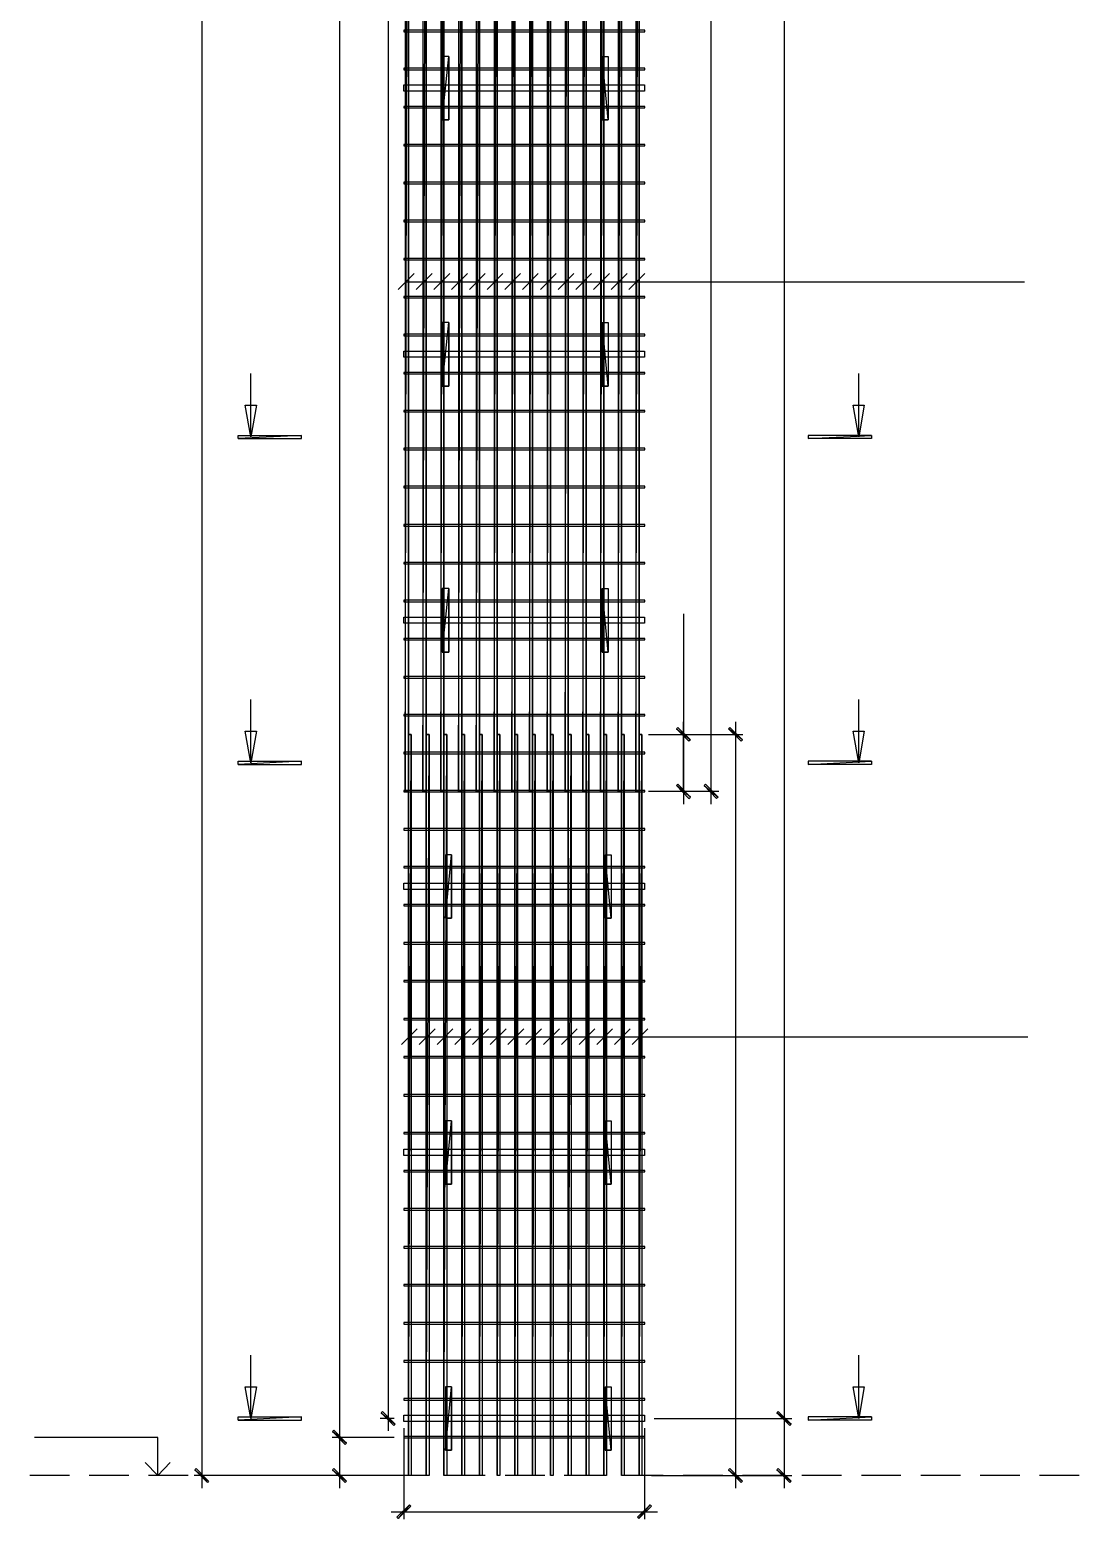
# Model space of a CAD drawing. Extents: x -1 to 315, y 0 to 224.
# Drawn here: x 98.1 to 141.9, y 40.4 to 102.6 of the extents above; entities that cross this region are included whole.
import ezdxf

# ---------------------------------------------------------------- set-up
doc = ezdxf.new("R2010")
doc.units = 0
doc.header["$MEASUREMENT"] = 0
doc.layers.add('UNDERLAY', color=8, linetype='Continuous')

msp = doc.modelspace()

# ---------------------------------------------------------------- linework, layer by layer
at = {"layer": 'UNDERLAY'}
for p, q in [((105.234, 206.563), (105.234, 41.723)), ((110.992, 201.545), (110.992, 43.313)), ((113.019, 200.75), (113.019, 44.108)), ((129.562, 200.75), (129.562, 44.108)), ((126.504, 133.277), (126.504, 70.296)), ((113.736, 70.833), (113.87, 132.74)), ((113.736, 70.833), (113.87, 132.74)), ((113.736, 132.74), (113.736, 70.833)), ((113.736, 132.74), (113.736, 70.833)), ((113.87, 132.74), (113.87, 70.833)), ((113.87, 70.833), (113.87, 132.74)), ((114.475, 70.833), (114.609, 132.74)), ((114.475, 70.833), (114.609, 132.74)), ((114.475, 132.74), (114.475, 70.833)), ((114.475, 132.74), (114.475, 70.833)), ((114.609, 132.74), (114.609, 70.833)), ((114.609, 70.833), (114.609, 132.74)), ((115.225, 70.833), (115.348, 132.74)), ((115.225, 70.833), (115.348, 132.74)), ((115.225, 132.74), (115.225, 70.833)), ((115.225, 132.74), (115.225, 70.833)), ((115.348, 132.74), (115.348, 70.833)), ((115.348, 70.833), (115.348, 132.74)), ((115.964, 70.833), (116.099, 132.74)), ((115.964, 70.833), (116.099, 132.74)), ((115.964, 132.74), (115.964, 70.833)), ((115.964, 132.74), (115.964, 70.833)), ((116.099, 132.74), (116.099, 70.833)), ((116.099, 70.833), (116.099, 132.74)), ((116.704, 70.833), (116.838, 132.74)), ((116.704, 70.833), (116.838, 132.74)), ((116.704, 132.74), (116.704, 70.833)), ((116.704, 132.74), (116.704, 70.833)), ((116.838, 132.74), (116.838, 70.833)), ((116.838, 70.833), (116.838, 132.74)), ((117.443, 70.833), (117.577, 132.74)), ((117.443, 70.833), (117.577, 132.74)), ((117.443, 132.74), (117.443, 70.833)), ((117.443, 132.74), (117.443, 70.833)), ((117.577, 132.74), (117.577, 70.833)), ((117.577, 70.833), (117.577, 132.74)), ((118.182, 70.833), (118.317, 132.74)), ((118.182, 70.833), (118.317, 132.74)), ((118.182, 132.74), (118.182, 70.833)), ((118.182, 132.74), (118.182, 70.833)), ((118.317, 132.74), (118.317, 70.833)), ((118.317, 70.833), (118.317, 132.74)), ((118.921, 70.833), (119.056, 132.74)), ((118.921, 70.833), (119.056, 132.74)), ((118.921, 132.74), (118.921, 70.833)), ((118.921, 132.74), (118.921, 70.833)), ((119.056, 132.74), (119.056, 70.833)), ((119.056, 70.833), (119.056, 132.74)), ((119.661, 70.833), (119.795, 132.74)), ((119.661, 70.833), (119.795, 132.74)), ((119.661, 132.74), (119.661, 70.833)), ((119.661, 132.74), (119.661, 70.833)), ((119.795, 132.74), (119.795, 70.833)), ((119.795, 70.833), (119.795, 132.74)), ((120.411, 70.833), (120.534, 132.74)), ((120.411, 70.833), (120.534, 132.74)), ((120.411, 132.74), (120.411, 70.833)), ((120.411, 132.74), (120.411, 70.833)), ((120.534, 132.74), (120.534, 70.833)), ((120.534, 70.833), (120.534, 132.74)), ((121.151, 70.833), (121.285, 132.74)), ((121.151, 70.833), (121.285, 132.74)), ((121.151, 132.74), (121.151, 70.833)), ((121.151, 132.74), (121.151, 70.833)), ((121.285, 132.74), (121.285, 70.833)), ((121.285, 70.833), (121.285, 132.74)), ((121.89, 70.833), (122.024, 132.74)), ((121.89, 70.833), (122.024, 132.74)), ((121.89, 132.74), (121.89, 70.833)), ((121.89, 132.74), (121.89, 70.833)), ((122.024, 132.74), (122.024, 70.833)), ((122.024, 70.833), (122.024, 132.74)), ((122.629, 70.833), (122.763, 132.74)), ((122.629, 70.833), (122.763, 132.74)), ((122.629, 132.74), (122.629, 70.833)), ((122.629, 132.74), (122.629, 70.833)), ((122.763, 132.74), (122.763, 70.833)), ((122.763, 70.833), (122.763, 132.74)), ((123.368, 70.833), (123.503, 132.74)), ((123.368, 70.833), (123.503, 132.74)), ((123.368, 132.74), (123.368, 70.833)), ((123.368, 132.74), (123.368, 70.833)), ((123.503, 132.74), (123.503, 70.833)), ((123.503, 70.833), (123.503, 132.74)), ((113.68, 102.621), (113.68, 102.554)), ((123.738, 102.621), (113.68, 102.621)), ((113.68, 102.554), (123.738, 102.554)), ((123.738, 102.554), (123.738, 102.621)), ((115.55, 101.523), (115.281, 101.523)), ((115.281, 98.88), (115.55, 101.523)), ((115.281, 98.88), (115.55, 101.523)), ((115.55, 101.523), (115.281, 101.523)), ((115.281, 101.523), (115.281, 98.88)), ((115.55, 101.523), (115.281, 101.523)), ((115.281, 101.523), (115.281, 98.88)), ((115.55, 101.523), (115.55, 98.88)), ((115.55, 98.88), (115.55, 101.523)), ((121.957, 101.523), (122.215, 101.523)), ((122.215, 98.88), (121.957, 101.523)), ((121.957, 101.523), (121.957, 98.88)), ((122.215, 98.88), (121.957, 101.523)), ((121.957, 101.523), (122.215, 101.523)), ((121.957, 98.88), (121.957, 101.523)), ((121.957, 101.523), (122.215, 101.523)), ((122.215, 101.523), (122.215, 98.88)), ((122.215, 101.523), (122.215, 98.88)), ((113.68, 101.03), (113.68, 100.963)), ((123.738, 101.03), (113.68, 101.03)), ((113.68, 100.963), (123.738, 100.963)), ((123.738, 100.963), (123.738, 101.03)), ((113.68, 100.067), (113.68, 100.336)), ((113.68, 100.336), (123.727, 100.336)), ((123.727, 100.336), (123.727, 100.067)), ((123.727, 100.067), (113.68, 100.067)), ((113.68, 99.44), (113.68, 99.384)), ((123.738, 99.44), (113.68, 99.44)), ((113.68, 99.384), (123.738, 99.384)), ((123.738, 99.384), (123.738, 99.44)), ((115.55, 98.88), (115.281, 98.88)), ((115.281, 98.88), (115.55, 98.88)), ((121.957, 98.88), (122.215, 98.88)), ((122.215, 98.88), (121.957, 98.88)), ((113.68, 97.849), (113.68, 97.793)), ((123.738, 97.849), (113.68, 97.849)), ((113.68, 97.793), (123.738, 97.793)), ((123.738, 97.793), (123.738, 97.849)), ((113.68, 96.27), (113.68, 96.203)), ((123.738, 96.27), (113.68, 96.27)), ((113.68, 96.203), (123.738, 96.203)), ((123.738, 96.203), (123.738, 96.27)), ((113.68, 94.68), (113.68, 94.612)), ((123.738, 94.68), (113.68, 94.68)), ((113.68, 94.612), (123.738, 94.612)), ((123.738, 94.612), (123.738, 94.68)), ((113.68, 93.089), (113.68, 93.033)), ((123.738, 93.089), (113.68, 93.089)), ((113.68, 93.033), (123.738, 93.033)), ((123.738, 93.033), (123.738, 93.089)), ((114.105, 92.451), (113.444, 91.79)), ((113.78, 92.115), (125.283, 92.115)), ((114.856, 92.451), (114.195, 91.79)), ((114.52, 92.115), (124.959, 92.115)), ((115.595, 92.451), (114.934, 91.79)), ((115.259, 92.115), (124.959, 92.115)), ((116.334, 92.451), (115.673, 91.79)), ((115.998, 92.115), (124.959, 92.115)), ((117.074, 92.451), (116.412, 91.79)), ((116.737, 92.115), (124.959, 92.115)), ((117.813, 92.451), (117.152, 91.79)), ((117.488, 92.115), (124.959, 92.115)), ((118.552, 92.451), (117.891, 91.79)), ((118.227, 92.115), (124.959, 92.115)), ((119.291, 92.451), (118.63, 91.79)), ((118.966, 92.115), (124.959, 92.115)), ((120.041, 92.451), (119.381, 91.79)), ((119.706, 92.115), (124.959, 92.115)), ((120.781, 92.451), (120.12, 91.79)), ((120.445, 92.115), (139.598, 92.115)), ((121.52, 92.451), (120.859, 91.79)), ((121.184, 92.115), (124.959, 92.115)), ((122.259, 92.451), (121.599, 91.79)), ((121.923, 92.115), (124.959, 92.115)), ((122.999, 92.451), (122.338, 91.79)), ((122.674, 92.115), (124.959, 92.115)), ((123.738, 92.451), (123.077, 91.79)), ((123.413, 92.115), (124.959, 92.115)), ((113.68, 91.499), (113.68, 91.442)), ((123.738, 91.499), (113.68, 91.499)), ((123.738, 91.442), (123.738, 91.499)), ((113.68, 91.442), (123.738, 91.442)), ((115.55, 90.412), (115.281, 90.412)), ((115.281, 87.757), (115.55, 90.412)), ((115.281, 87.757), (115.55, 90.412)), ((115.55, 90.412), (115.281, 90.412)), ((115.281, 90.412), (115.281, 87.757)), ((115.55, 90.412), (115.281, 90.412)), ((115.281, 90.412), (115.281, 87.757)), ((115.55, 90.412), (115.55, 87.757)), ((115.55, 87.757), (115.55, 90.412)), ((121.957, 90.412), (122.215, 90.412)), ((122.215, 87.757), (121.957, 90.412)), ((121.957, 90.412), (121.957, 87.757)), ((122.215, 87.757), (121.957, 90.412)), ((121.957, 90.412), (122.215, 90.412)), ((121.957, 87.757), (121.957, 90.412)), ((121.957, 90.412), (122.215, 90.412)), ((122.215, 90.412), (122.215, 87.757)), ((122.215, 90.412), (122.215, 87.757)), ((113.68, 89.919), (113.68, 89.852)), ((123.738, 89.919), (113.68, 89.919)), ((113.68, 89.852), (123.738, 89.852)), ((123.738, 89.852), (123.738, 89.919)), ((113.68, 88.956), (113.68, 89.214)), ((113.68, 89.214), (123.727, 89.214)), ((123.727, 89.214), (123.727, 88.956)), ((123.727, 88.956), (113.68, 88.956)), ((107.284, 85.629), (107.284, 88.284)), ((113.68, 88.329), (113.68, 88.261)), ((123.738, 88.329), (113.68, 88.329)), ((113.68, 88.261), (123.738, 88.261)), ((115.55, 87.757), (115.281, 87.757)), ((115.281, 87.757), (115.55, 87.757)), ((121.957, 87.757), (122.215, 87.757)), ((122.215, 87.757), (121.957, 87.757)), ((123.738, 88.261), (123.738, 88.329)), ((132.676, 85.629), (132.676, 88.284)), ((107.049, 86.951), (107.519, 86.951)), ((107.284, 85.629), (107.049, 86.951)), ((107.519, 86.951), (107.284, 85.629)), ((113.68, 86.738), (113.68, 86.682)), ((123.738, 86.738), (113.68, 86.738)), ((113.68, 86.682), (123.738, 86.682)), ((123.738, 86.682), (123.738, 86.738)), ((132.441, 86.951), (132.9, 86.951)), ((132.676, 85.629), (132.441, 86.951)), ((132.9, 86.951), (132.676, 85.629)), ((109.401, 85.697), (106.758, 85.562)), ((109.401, 85.697), (106.758, 85.562)), ((106.758, 85.562), (106.758, 85.697)), ((106.758, 85.697), (109.401, 85.697)), ((106.758, 85.562), (109.401, 85.562)), ((109.401, 85.562), (109.401, 85.697)), ((130.559, 85.697), (130.559, 85.562)), ((130.559, 85.562), (133.202, 85.697)), ((133.202, 85.697), (130.559, 85.697)), ((130.559, 85.562), (133.202, 85.697)), ((133.202, 85.562), (130.559, 85.562)), ((133.202, 85.697), (133.202, 85.562)), ((113.68, 85.159), (113.68, 85.092)), ((123.738, 85.159), (113.68, 85.159)), ((113.68, 85.092), (123.738, 85.092)), ((123.738, 85.092), (123.738, 85.159)), ((113.68, 83.568), (113.68, 83.501)), ((123.738, 83.568), (113.68, 83.568)), ((113.68, 83.501), (123.738, 83.501)), ((123.738, 83.501), (123.738, 83.568)), ((113.68, 81.978), (113.68, 81.91)), ((123.738, 81.978), (113.68, 81.978)), ((113.68, 81.91), (123.738, 81.91)), ((123.738, 81.91), (123.738, 81.978)), ((113.68, 80.387), (113.68, 80.331)), ((123.738, 80.387), (113.68, 80.387)), ((113.68, 80.331), (123.738, 80.331)), ((123.738, 80.331), (123.738, 80.387)), ((115.55, 79.301), (115.281, 79.301)), ((115.281, 76.646), (115.55, 79.301)), ((115.281, 76.646), (115.55, 79.301)), ((115.55, 79.301), (115.281, 79.301)), ((115.281, 79.301), (115.281, 76.646)), ((115.55, 79.301), (115.281, 79.301)), ((115.281, 79.301), (115.281, 76.646)), ((115.55, 79.301), (115.55, 76.646)), ((115.55, 76.646), (115.55, 79.301)), ((121.957, 79.301), (122.215, 79.301)), ((122.215, 76.646), (121.957, 79.301)), ((121.957, 79.301), (121.957, 76.646)), ((122.215, 76.646), (121.957, 79.301)), ((121.957, 79.301), (122.215, 79.301)), ((121.957, 76.646), (121.957, 79.301)), ((121.957, 79.301), (122.215, 79.301)), ((122.215, 79.301), (122.215, 76.646)), ((122.215, 79.301), (122.215, 76.646)), ((113.68, 78.808), (113.68, 78.741)), ((123.738, 78.808), (113.68, 78.808)), ((113.68, 78.741), (123.738, 78.741)), ((123.738, 78.741), (123.738, 78.808)), ((113.68, 77.845), (113.68, 78.103)), ((113.68, 78.103), (123.727, 78.103)), ((123.727, 77.845), (113.68, 77.845)), ((123.727, 78.103), (123.727, 77.845)), ((125.351, 78.237), (125.351, 73.208)), ((113.68, 77.218), (113.68, 77.15)), ((123.738, 77.218), (113.68, 77.218)), ((113.68, 77.15), (123.738, 77.15)), ((123.738, 77.15), (123.738, 77.218)), ((115.55, 76.646), (115.281, 76.646)), ((115.281, 76.646), (115.55, 76.646)), ((121.957, 76.646), (122.215, 76.646)), ((122.215, 76.646), (121.957, 76.646)), ((113.68, 75.627), (113.68, 75.56)), ((123.738, 75.627), (113.68, 75.627)), ((113.68, 75.56), (123.738, 75.56)), ((123.738, 75.56), (123.738, 75.627)), ((107.284, 72.021), (107.284, 74.664)), ((132.676, 72.021), (132.676, 74.664)), ((113.68, 74.036), (113.68, 73.981)), ((123.738, 74.036), (113.68, 74.036)), ((123.738, 73.981), (123.738, 74.036)), ((113.68, 73.981), (123.738, 73.981)), ((125.116, 73.499), (125.059, 73.443)), ((125.059, 73.443), (125.642, 72.972)), ((125.059, 73.443), (125.642, 72.972)), ((125.586, 72.916), (125.059, 73.443)), ((125.642, 72.972), (125.116, 73.499)), ((125.351, 73.208), (125.351, 73.734)), ((127.232, 73.443), (127.288, 73.499)), ((127.815, 72.972), (127.232, 73.443)), ((127.232, 73.443), (127.759, 72.916)), ((127.815, 72.972), (127.232, 73.443)), ((127.288, 73.499), (127.815, 72.972)), ((127.524, 73.734), (127.524, 41.723)), ((107.049, 73.342), (107.519, 73.342)), ((107.284, 72.021), (107.049, 73.342)), ((107.519, 73.342), (107.284, 72.021)), ((113.982, 73.208), (113.87, 73.208)), ((113.87, 42.249), (113.982, 73.208)), ((113.87, 42.249), (113.982, 73.208)), ((113.982, 73.208), (113.87, 73.208)), ((113.87, 73.208), (113.87, 42.249)), ((113.87, 73.208), (113.982, 73.208)), ((113.87, 42.249), (113.87, 73.208)), ((113.982, 73.208), (113.982, 42.249)), ((113.982, 73.208), (113.982, 42.249)), ((114.733, 73.208), (114.609, 73.208)), ((114.609, 42.249), (114.733, 73.208)), ((114.609, 42.249), (114.733, 73.208)), ((114.733, 73.208), (114.609, 73.208)), ((114.609, 73.208), (114.609, 42.249)), ((114.609, 73.208), (114.733, 73.208)), ((114.609, 42.249), (114.609, 73.208)), ((114.733, 73.208), (114.733, 42.249)), ((114.733, 73.208), (114.733, 42.249)), ((115.472, 73.208), (115.348, 73.208)), ((115.348, 42.249), (115.472, 73.208)), ((115.348, 42.249), (115.472, 73.208)), ((115.472, 73.208), (115.348, 73.208)), ((115.348, 73.208), (115.348, 42.249)), ((115.348, 73.208), (115.472, 73.208)), ((115.348, 42.249), (115.348, 73.208)), ((115.472, 73.208), (115.472, 42.249)), ((115.472, 73.208), (115.472, 42.249)), ((116.211, 73.208), (116.099, 73.208)), ((116.099, 42.249), (116.211, 73.208)), ((116.099, 42.249), (116.211, 73.208)), ((116.211, 73.208), (116.099, 73.208)), ((116.099, 73.208), (116.099, 42.249)), ((116.099, 73.208), (116.211, 73.208)), ((116.099, 42.249), (116.099, 73.208)), ((116.211, 73.208), (116.211, 42.249)), ((116.211, 73.208), (116.211, 42.249)), ((116.95, 73.208), (116.838, 73.208)), ((116.838, 42.249), (116.95, 73.208)), ((116.838, 42.249), (116.95, 73.208)), ((116.95, 73.208), (116.838, 73.208)), ((116.838, 73.208), (116.838, 42.249)), ((116.838, 73.208), (116.95, 73.208)), ((116.838, 42.249), (116.838, 73.208)), ((116.95, 73.208), (116.95, 42.249)), ((116.95, 73.208), (116.95, 42.249)), ((117.689, 73.208), (117.577, 73.208)), ((117.577, 42.249), (117.689, 73.208)), ((117.577, 42.249), (117.689, 73.208)), ((117.689, 73.208), (117.577, 73.208)), ((117.577, 73.208), (117.577, 42.249)), ((117.577, 73.208), (117.689, 73.208)), ((117.577, 42.249), (117.577, 73.208)), ((117.689, 73.208), (117.689, 42.249)), ((117.689, 73.208), (117.689, 42.249)), ((118.429, 73.208), (118.317, 73.208)), ((118.317, 42.249), (118.429, 73.208)), ((118.317, 42.249), (118.429, 73.208)), ((118.429, 73.208), (118.317, 73.208)), ((118.317, 73.208), (118.317, 42.249)), ((118.317, 73.208), (118.429, 73.208)), ((118.317, 42.249), (118.317, 73.208)), ((118.429, 73.208), (118.429, 42.249)), ((118.429, 73.208), (118.429, 42.249)), ((119.168, 73.208), (119.056, 73.208)), ((119.056, 42.249), (119.168, 73.208)), ((119.056, 42.249), (119.168, 73.208)), ((119.168, 73.208), (119.056, 73.208)), ((119.056, 73.208), (119.056, 42.249)), ((119.056, 73.208), (119.168, 73.208)), ((119.056, 42.249), (119.056, 73.208)), ((119.168, 73.208), (119.168, 42.249)), ((119.168, 73.208), (119.168, 42.249)), ((119.919, 73.208), (119.795, 73.208)), ((119.795, 42.249), (119.919, 73.208)), ((119.795, 42.249), (119.919, 73.208)), ((119.919, 73.208), (119.795, 73.208)), ((119.795, 73.208), (119.795, 42.249)), ((119.795, 73.208), (119.919, 73.208)), ((119.795, 42.249), (119.795, 73.208)), ((119.919, 73.208), (119.919, 42.249)), ((119.919, 73.208), (119.919, 42.249)), ((120.658, 73.208), (120.534, 73.208)), ((120.534, 42.249), (120.658, 73.208)), ((120.534, 42.249), (120.658, 73.208)), ((120.658, 73.208), (120.534, 73.208)), ((120.534, 73.208), (120.534, 42.249)), ((120.534, 73.208), (120.658, 73.208)), ((120.534, 42.249), (120.534, 73.208)), ((120.658, 73.208), (120.658, 42.249)), ((120.658, 73.208), (120.658, 42.249)), ((121.397, 73.208), (121.285, 73.208)), ((121.285, 42.249), (121.397, 73.208)), ((121.285, 42.249), (121.397, 73.208)), ((121.397, 73.208), (121.285, 73.208)), ((121.285, 73.208), (121.285, 42.249)), ((121.285, 73.208), (121.397, 73.208)), ((121.285, 42.249), (121.285, 73.208)), ((121.397, 73.208), (121.397, 42.249)), ((121.397, 73.208), (121.397, 42.249)), ((122.136, 73.208), (122.024, 73.208)), ((122.024, 42.249), (122.136, 73.208)), ((122.024, 42.249), (122.136, 73.208)), ((122.136, 73.208), (122.024, 73.208)), ((122.024, 73.208), (122.024, 42.249)), ((122.024, 73.208), (122.136, 73.208)), ((122.024, 42.249), (122.024, 73.208)), ((122.136, 73.208), (122.136, 42.249)), ((122.136, 73.208), (122.136, 42.249)), ((122.876, 73.208), (122.763, 73.208)), ((122.763, 42.249), (122.876, 73.208)), ((122.763, 42.249), (122.876, 73.208)), ((122.876, 73.208), (122.763, 73.208)), ((122.763, 73.208), (122.763, 42.249)), ((122.763, 73.208), (122.876, 73.208)), ((122.763, 42.249), (122.763, 73.208)), ((122.876, 73.208), (122.876, 42.249)), ((122.876, 73.208), (122.876, 42.249)), ((123.615, 73.208), (123.503, 73.208)), ((123.503, 42.249), (123.615, 73.208)), ((123.503, 42.249), (123.615, 73.208)), ((123.615, 73.208), (123.503, 73.208)), ((123.503, 73.208), (123.503, 42.249)), ((123.503, 73.208), (123.615, 73.208)), ((123.503, 42.249), (123.503, 73.208)), ((123.615, 73.208), (123.615, 42.249)), ((123.615, 73.208), (123.615, 42.249)), ((123.894, 73.208), (125.664, 73.208)), ((124.018, 73.208), (127.837, 73.208)), ((125.351, 73.208), (125.351, 70.833)), ((125.351, 70.833), (125.351, 73.208)), ((125.642, 72.972), (125.586, 72.916)), ((127.759, 72.916), (127.815, 72.972)), ((132.441, 73.342), (132.9, 73.342)), ((132.676, 72.021), (132.441, 73.342)), ((132.9, 73.342), (132.676, 72.021)), ((113.68, 72.457), (113.68, 72.39)), ((123.738, 72.457), (113.68, 72.457)), ((113.68, 72.39), (123.738, 72.39)), ((123.738, 72.39), (123.738, 72.457)), ((109.401, 72.088), (106.758, 71.953)), ((109.401, 72.088), (106.758, 71.953)), ((106.758, 71.953), (106.758, 72.088)), ((106.758, 72.088), (109.401, 72.088)), ((106.758, 71.953), (109.401, 71.953)), ((109.401, 71.953), (109.401, 72.088)), ((130.559, 72.088), (130.559, 71.953)), ((130.559, 71.953), (133.202, 72.088)), ((133.202, 72.088), (130.559, 72.088)), ((130.559, 71.953), (133.202, 72.088)), ((133.202, 71.953), (130.559, 71.953)), ((133.202, 72.088), (133.202, 71.953)), ((125.059, 71.068), (125.116, 71.125)), ((125.642, 70.587), (125.059, 71.068)), ((125.059, 71.068), (125.586, 70.531)), ((125.642, 70.587), (125.059, 71.068)), ((125.116, 71.125), (125.642, 70.587)), ((126.269, 71.125), (126.213, 71.068)), ((126.213, 71.068), (126.807, 70.587)), ((126.213, 71.068), (126.807, 70.587)), ((126.74, 70.531), (126.213, 71.068)), ((126.807, 70.587), (126.269, 71.125)), ((113.68, 70.867), (113.68, 70.8)), ((123.738, 70.867), (113.68, 70.867)), ((113.68, 70.8), (123.738, 70.8)), ((113.87, 70.833), (113.736, 70.833)), ((113.736, 70.833), (113.87, 70.833)), ((114.609, 70.833), (114.475, 70.833)), ((114.475, 70.833), (114.609, 70.833)), ((115.348, 70.833), (115.225, 70.833)), ((115.225, 70.833), (115.348, 70.833)), ((116.099, 70.833), (115.964, 70.833)), ((115.964, 70.833), (116.099, 70.833)), ((116.838, 70.833), (116.704, 70.833)), ((116.704, 70.833), (116.838, 70.833)), ((117.577, 70.833), (117.443, 70.833)), ((117.443, 70.833), (117.577, 70.833)), ((118.317, 70.833), (118.182, 70.833)), ((118.182, 70.833), (118.317, 70.833)), ((119.056, 70.833), (118.921, 70.833)), ((118.921, 70.833), (119.056, 70.833)), ((119.795, 70.833), (119.661, 70.833)), ((119.661, 70.833), (119.795, 70.833)), ((120.534, 70.833), (120.411, 70.833)), ((120.411, 70.833), (120.534, 70.833)), ((121.285, 70.833), (121.151, 70.833)), ((121.151, 70.833), (121.285, 70.833)), ((122.024, 70.833), (121.89, 70.833)), ((121.89, 70.833), (122.024, 70.833)), ((122.763, 70.833), (122.629, 70.833)), ((122.629, 70.833), (122.763, 70.833)), ((123.503, 70.833), (123.368, 70.833)), ((123.368, 70.833), (123.503, 70.833)), ((123.738, 70.8), (123.738, 70.867)), ((123.894, 70.833), (126.829, 70.833)), ((123.894, 70.833), (125.664, 70.833)), ((125.351, 70.833), (125.351, 70.296)), ((125.586, 70.531), (125.642, 70.587)), ((126.807, 70.587), (126.74, 70.531)), ((113.68, 69.276), (113.68, 69.209)), ((123.738, 69.276), (113.68, 69.276)), ((113.68, 69.209), (123.738, 69.209)), ((123.738, 69.209), (123.738, 69.276)), ((115.673, 68.179), (115.416, 68.179)), ((115.416, 65.536), (115.673, 68.179)), ((115.416, 65.536), (115.673, 68.179)), ((115.673, 68.179), (115.416, 68.179)), ((115.416, 68.179), (115.416, 65.536)), ((115.673, 68.179), (115.416, 68.179)), ((115.416, 68.179), (115.416, 65.536)), ((115.673, 68.179), (115.673, 65.536)), ((115.673, 65.536), (115.673, 68.179)), ((122.08, 68.179), (122.338, 68.179)), ((122.338, 65.536), (122.08, 68.179)), ((122.08, 68.179), (122.08, 65.536)), ((122.338, 65.536), (122.08, 68.179)), ((122.08, 68.179), (122.338, 68.179)), ((122.08, 65.536), (122.08, 68.179)), ((122.08, 68.179), (122.338, 68.179)), ((122.338, 68.179), (122.338, 65.536)), ((122.338, 68.179), (122.338, 65.536)), ((113.68, 67.686), (113.68, 67.63)), ((123.738, 67.686), (113.68, 67.686)), ((113.68, 67.63), (123.738, 67.63)), ((123.738, 67.63), (123.738, 67.686)), ((113.68, 66.723), (113.68, 66.991)), ((113.68, 66.991), (123.727, 66.991)), ((123.727, 66.723), (113.68, 66.723)), ((123.727, 66.991), (123.727, 66.723)), ((113.68, 66.106), (113.68, 66.039)), ((123.738, 66.106), (113.68, 66.106)), ((113.68, 66.039), (123.738, 66.039)), ((123.738, 66.039), (123.738, 66.106)), ((115.673, 65.536), (115.416, 65.536)), ((115.416, 65.536), (115.673, 65.536)), ((122.08, 65.536), (122.338, 65.536)), ((122.338, 65.536), (122.08, 65.536)), ((113.68, 64.516), (113.68, 64.449)), ((123.738, 64.516), (113.68, 64.516)), ((113.68, 64.449), (123.738, 64.449)), ((123.738, 64.449), (123.738, 64.516)), ((113.68, 62.926), (113.68, 62.869)), ((123.738, 62.926), (113.68, 62.926)), ((113.68, 62.869), (123.738, 62.869)), ((123.738, 62.869), (123.738, 62.926)), ((113.68, 61.335), (113.68, 61.279)), ((123.738, 61.335), (113.68, 61.335)), ((113.68, 61.279), (123.738, 61.279)), ((123.738, 61.279), (123.738, 61.335)), ((114.24, 60.909), (113.579, 60.248)), ((113.915, 60.573), (125.418, 60.573)), ((114.99, 60.909), (114.318, 60.248)), ((114.654, 60.573), (125.093, 60.573)), ((115.729, 60.909), (115.069, 60.248)), ((115.394, 60.573), (125.093, 60.573)), ((116.469, 60.909), (115.808, 60.248)), ((116.133, 60.573), (125.093, 60.573)), ((117.208, 60.909), (116.547, 60.248)), ((116.872, 60.573), (125.093, 60.573)), ((117.947, 60.909), (117.286, 60.248)), ((117.622, 60.573), (125.093, 60.573)), ((118.686, 60.909), (118.026, 60.248)), ((118.362, 60.573), (125.093, 60.573)), ((119.426, 60.909), (118.765, 60.248)), ((119.101, 60.573), (125.093, 60.573)), ((120.176, 60.909), (119.504, 60.248)), ((119.84, 60.573), (125.093, 60.573)), ((120.915, 60.909), (120.255, 60.248)), ((120.579, 60.573), (139.732, 60.573)), ((121.654, 60.909), (120.994, 60.248)), ((121.319, 60.573), (125.093, 60.573)), ((122.394, 60.909), (121.733, 60.248)), ((122.058, 60.573), (125.093, 60.573)), ((123.133, 60.909), (122.472, 60.248)), ((122.808, 60.573), (125.093, 60.573)), ((123.872, 60.909), (123.212, 60.248)), ((123.547, 60.573), (125.093, 60.573)), ((113.68, 59.756), (113.68, 59.689)), ((123.738, 59.756), (113.68, 59.756)), ((123.738, 59.689), (123.738, 59.756)), ((113.68, 59.689), (123.738, 59.689)), ((113.68, 58.165), (113.68, 58.098)), ((123.738, 58.165), (113.68, 58.165)), ((113.68, 58.098), (123.738, 58.098)), ((123.738, 58.098), (123.738, 58.165)), ((115.673, 57.067), (115.416, 57.067)), ((115.416, 54.424), (115.673, 57.067)), ((115.416, 54.424), (115.673, 57.067)), ((115.673, 57.067), (115.416, 57.067)), ((115.416, 57.067), (115.416, 54.424)), ((115.673, 57.067), (115.416, 57.067)), ((115.416, 57.067), (115.416, 54.424)), ((115.673, 57.067), (115.673, 54.424)), ((115.673, 54.424), (115.673, 57.067)), ((122.08, 57.067), (122.338, 57.067)), ((122.338, 54.424), (122.08, 57.067)), ((122.08, 57.067), (122.08, 54.424)), ((122.338, 54.424), (122.08, 57.067)), ((122.08, 57.067), (122.338, 57.067)), ((122.08, 54.424), (122.08, 57.067)), ((122.08, 57.067), (122.338, 57.067)), ((122.338, 57.067), (122.338, 54.424)), ((122.338, 57.067), (122.338, 54.424)), ((113.68, 56.575), (113.68, 56.519)), ((123.738, 56.575), (113.68, 56.575)), ((113.68, 56.519), (123.738, 56.519)), ((123.738, 56.519), (123.738, 56.575)), ((113.68, 55.612), (113.68, 55.88)), ((113.68, 55.88), (123.727, 55.88)), ((123.727, 55.612), (113.68, 55.612)), ((123.727, 55.88), (123.727, 55.612)), ((113.68, 54.984), (113.68, 54.928)), ((123.738, 54.984), (113.68, 54.984)), ((113.68, 54.928), (123.738, 54.928)), ((123.738, 54.928), (123.738, 54.984)), ((115.673, 54.424), (115.416, 54.424)), ((115.416, 54.424), (115.673, 54.424)), ((122.08, 54.424), (122.338, 54.424)), ((122.338, 54.424), (122.08, 54.424)), ((113.68, 53.405), (113.68, 53.338)), ((123.738, 53.405), (113.68, 53.405)), ((113.68, 53.338), (123.738, 53.338)), ((123.738, 53.338), (123.738, 53.405)), ((113.68, 51.815), (113.68, 51.747)), ((123.738, 51.815), (113.68, 51.815)), ((113.68, 51.747), (123.738, 51.747)), ((123.738, 51.747), (123.738, 51.815)), ((113.68, 50.224), (113.68, 50.168)), ((123.738, 50.224), (113.68, 50.224)), ((113.68, 50.168), (123.738, 50.168)), ((123.738, 50.168), (123.738, 50.224)), ((113.68, 48.645), (113.68, 48.577)), ((123.738, 48.645), (113.68, 48.645)), ((113.68, 48.577), (123.738, 48.577)), ((123.738, 48.577), (123.738, 48.645)), ((107.284, 44.635), (107.284, 47.278)), ((113.68, 47.054), (113.68, 46.987)), ((123.738, 47.054), (113.68, 47.054)), ((113.68, 46.987), (123.738, 46.987)), ((123.738, 46.987), (123.738, 47.054)), ((132.676, 44.635), (132.676, 47.278)), ((107.049, 45.956), (107.519, 45.956)), ((107.284, 44.635), (107.049, 45.956)), ((107.519, 45.956), (107.284, 44.635)), ((113.68, 45.464), (113.68, 45.397)), ((123.738, 45.464), (113.68, 45.464)), ((115.673, 45.956), (115.416, 45.956)), ((115.416, 43.313), (115.673, 45.956)), ((115.416, 43.313), (115.673, 45.956)), ((115.673, 45.956), (115.416, 45.956)), ((115.416, 45.956), (115.416, 43.313)), ((115.673, 45.956), (115.416, 45.956)), ((115.416, 45.956), (115.416, 43.313)), ((115.673, 45.956), (115.673, 43.313)), ((115.673, 43.313), (115.673, 45.956)), ((122.08, 45.956), (122.338, 45.956)), ((122.338, 43.313), (122.08, 45.956)), ((122.08, 45.956), (122.08, 43.313)), ((122.338, 43.313), (122.08, 45.956)), ((122.08, 45.956), (122.338, 45.956)), ((122.08, 43.313), (122.08, 45.956)), ((122.08, 45.956), (122.338, 45.956)), ((122.338, 45.956), (122.338, 43.313)), ((122.338, 45.956), (122.338, 43.313)), ((123.738, 45.397), (123.738, 45.464)), ((132.441, 45.956), (132.9, 45.956)), ((132.676, 44.635), (132.441, 45.956)), ((132.9, 45.956), (132.676, 44.635)), ((112.784, 44.926), (112.727, 44.87)), ((112.727, 44.87), (113.31, 44.4)), ((112.727, 44.87), (113.31, 44.4)), ((113.254, 44.343), (112.727, 44.87)), ((113.31, 44.4), (112.784, 44.926)), ((113.68, 45.397), (123.738, 45.397)), ((129.316, 44.926), (129.26, 44.87)), ((129.26, 44.87), (129.316, 44.926)), ((129.26, 44.87), (129.853, 44.4)), ((129.26, 44.87), (129.853, 44.4)), ((129.798, 44.343), (129.26, 44.87)), ((129.853, 44.4), (129.26, 44.87)), ((129.26, 44.87), (129.798, 44.343)), ((129.853, 44.4), (129.26, 44.87)), ((129.853, 44.4), (129.316, 44.926)), ((129.316, 44.926), (129.853, 44.4)), ((129.562, 45.161), (129.562, 41.723)), ((109.401, 44.702), (106.758, 44.567)), ((109.401, 44.702), (106.758, 44.567)), ((106.758, 44.567), (106.758, 44.702)), ((106.758, 44.702), (109.401, 44.702)), ((106.758, 44.567), (109.401, 44.567)), ((109.401, 44.567), (109.401, 44.702)), ((110.992, 44.377), (110.992, 41.723)), ((113.277, 44.635), (112.694, 44.635)), ((113.31, 44.4), (113.254, 44.343)), ((113.68, 44.5), (113.68, 44.769)), ((113.68, 44.769), (123.727, 44.769)), ((123.727, 44.5), (113.68, 44.5)), ((113.68, 44.231), (113.68, 40.423)), ((123.727, 44.769), (123.727, 44.5)), ((123.727, 44.231), (123.727, 40.423)), ((124.13, 44.635), (129.876, 44.635)), ((124.13, 44.635), (129.876, 44.635)), ((129.853, 44.4), (129.798, 44.343)), ((129.798, 44.343), (129.853, 44.4)), ((130.559, 44.702), (130.559, 44.567)), ((130.559, 44.567), (133.202, 44.702)), ((133.202, 44.702), (130.559, 44.702)), ((130.559, 44.567), (133.202, 44.702)), ((133.202, 44.567), (130.559, 44.567)), ((133.202, 44.702), (133.202, 44.567)), ((103.397, 43.839), (98.256, 43.839)), ((103.397, 42.249), (103.397, 43.839)), ((113.277, 43.839), (110.678, 43.839)), ((113.277, 43.839), (110.678, 43.839)), ((110.756, 44.142), (110.7, 44.086)), ((110.7, 44.086), (110.756, 44.142)), ((110.7, 44.086), (111.283, 43.604)), ((110.7, 44.086), (111.283, 43.604)), ((111.227, 43.548), (110.7, 44.086)), ((111.283, 43.604), (110.7, 44.086)), ((110.7, 44.086), (111.227, 43.548)), ((111.283, 43.604), (110.7, 44.086)), ((111.283, 43.604), (110.756, 44.142)), ((110.756, 44.142), (111.283, 43.604)), ((111.283, 43.604), (111.227, 43.548)), ((111.227, 43.548), (111.283, 43.604)), ((113.68, 43.873), (113.68, 43.817)), ((123.738, 43.873), (113.68, 43.873)), ((113.68, 43.817), (123.738, 43.817)), ((123.738, 43.817), (123.738, 43.873)), ((115.673, 43.313), (115.416, 43.313)), ((115.416, 43.313), (115.673, 43.313)), ((122.08, 43.313), (122.338, 43.313)), ((122.338, 43.313), (122.08, 43.313)), ((103.397, 42.249), (102.871, 42.787)), ((103.924, 42.787), (103.397, 42.249)), ((104.999, 42.54), (104.943, 42.484)), ((104.943, 42.484), (105.525, 42.014)), ((104.943, 42.484), (105.525, 42.014)), ((105.47, 41.958), (104.943, 42.484)), ((105.525, 42.014), (104.999, 42.54)), ((110.756, 42.54), (110.7, 42.484)), ((110.7, 42.484), (111.283, 42.014)), ((110.7, 42.484), (111.283, 42.014)), ((111.227, 41.958), (110.7, 42.484)), ((111.283, 42.014), (110.756, 42.54)), ((127.288, 42.54), (127.232, 42.484)), ((127.232, 42.484), (127.815, 42.014)), ((127.232, 42.484), (127.815, 42.014)), ((127.759, 41.958), (127.232, 42.484)), ((127.815, 42.014), (127.288, 42.54)), ((129.316, 42.54), (129.26, 42.484)), ((129.26, 42.484), (129.853, 42.014)), ((129.26, 42.484), (129.853, 42.014)), ((129.798, 41.958), (129.26, 42.484)), ((129.853, 42.014), (129.316, 42.54)), ((99.713, 42.249), (98.055, 42.249)), ((102.188, 42.249), (100.541, 42.249)), ((104.674, 42.249), (103.016, 42.249)), ((113.478, 42.249), (104.921, 42.249)), ((105.525, 42.014), (105.47, 41.958)), ((107.15, 42.249), (105.503, 42.249)), ((109.636, 42.249), (107.979, 42.249)), ((112.112, 42.249), (110.465, 42.249)), ((113.478, 42.249), (110.678, 42.249)), ((111.283, 42.014), (111.227, 41.958)), ((114.598, 42.249), (112.94, 42.249)), ((113.982, 42.249), (113.87, 42.249)), ((113.982, 42.249), (113.87, 42.249)), ((114.733, 42.249), (114.609, 42.249)), ((114.733, 42.249), (114.609, 42.249)), ((115.472, 42.249), (115.348, 42.249)), ((115.472, 42.249), (115.348, 42.249)), ((117.074, 42.249), (115.416, 42.249)), ((116.211, 42.249), (116.099, 42.249)), ((116.211, 42.249), (116.099, 42.249)), ((116.95, 42.249), (116.838, 42.249)), ((116.95, 42.249), (116.838, 42.249)), ((117.689, 42.249), (117.577, 42.249)), ((117.689, 42.249), (117.577, 42.249)), ((119.56, 42.249), (117.902, 42.249)), ((118.429, 42.249), (118.317, 42.249)), ((118.429, 42.249), (118.317, 42.249)), ((119.168, 42.249), (119.056, 42.249)), ((119.168, 42.249), (119.056, 42.249)), ((119.919, 42.249), (119.795, 42.249)), ((119.919, 42.249), (119.795, 42.249)), ((122.035, 42.249), (120.378, 42.249)), ((120.658, 42.249), (120.534, 42.249)), ((120.658, 42.249), (120.534, 42.249)), ((121.397, 42.249), (121.285, 42.249)), ((121.397, 42.249), (121.285, 42.249)), ((122.136, 42.249), (122.024, 42.249)), ((122.136, 42.249), (122.024, 42.249)), ((122.876, 42.249), (122.763, 42.249)), ((122.876, 42.249), (122.763, 42.249)), ((124.511, 42.249), (122.864, 42.249)), ((123.615, 42.249), (123.503, 42.249)), ((123.615, 42.249), (123.503, 42.249)), ((124.018, 42.249), (127.837, 42.249)), ((124.018, 42.249), (129.876, 42.249)), ((126.998, 42.249), (125.339, 42.249)), ((127.815, 42.014), (127.759, 41.958)), ((129.473, 42.249), (127.826, 42.249)), ((129.853, 42.014), (129.798, 41.958)), ((131.959, 42.249), (130.301, 42.249)), ((134.435, 42.249), (132.788, 42.249)), ((136.921, 42.249), (135.263, 42.249)), ((139.397, 42.249), (137.75, 42.249)), ((141.883, 42.249), (140.225, 42.249)), ((113.142, 40.737), (124.264, 40.737)), ((113.388, 40.502), (113.915, 41.028)), ((113.444, 40.446), (113.388, 40.502)), ((113.915, 41.028), (113.444, 40.446)), ((113.915, 41.028), (113.444, 40.446)), ((113.444, 40.446), (113.971, 40.972)), ((113.971, 40.972), (113.915, 41.028)), ((123.962, 41.028), (123.436, 40.502)), ((123.436, 40.502), (123.491, 40.446)), ((123.491, 40.446), (123.962, 41.028)), ((123.491, 40.446), (123.962, 41.028)), ((124.018, 40.972), (123.491, 40.446)), ((123.962, 41.028), (124.018, 40.972))]:
    msp.add_line(p, q, dxfattribs=at)

doc.saveas('drawing.dxf')
